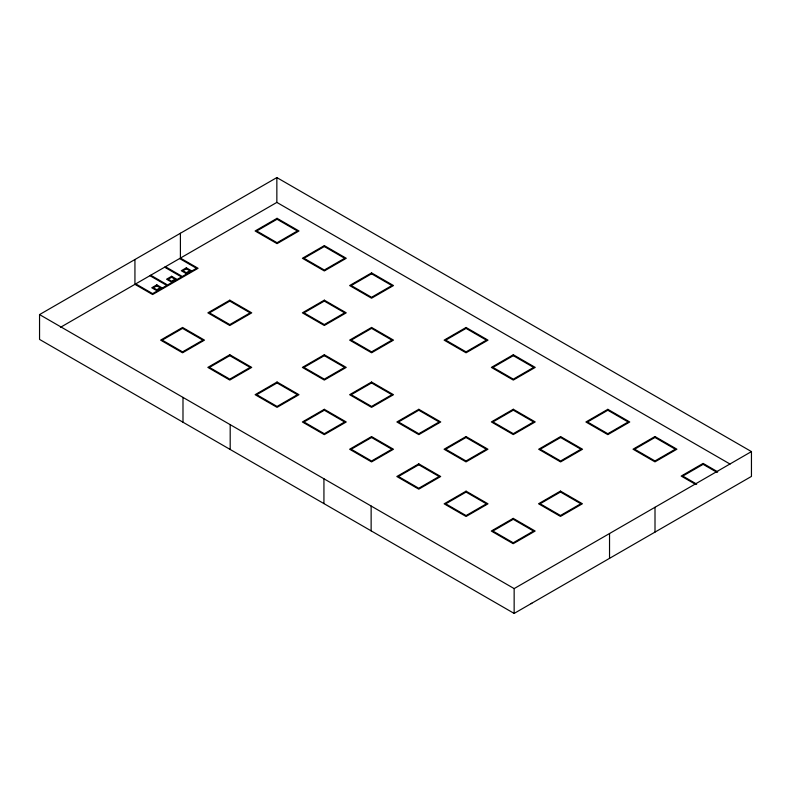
<?xml version="1.0" encoding="UTF-8"?>
<svg xmlns="http://www.w3.org/2000/svg" width="791" height="791" viewBox="0 0 791 791"><rect width="100%" height="100%" fill="white"/><g stroke="black" fill="none" stroke-linecap="round" stroke-linejoin="round"><path stroke-width="1.19" d="M39.55 314.591L276.85 177.579L751.45 451.592L751.45 476.409L514.15 613.42L39.55 339.408L39.55 314.591L514.15 588.593L751.45 451.592M60.423 327.355L276.85 202.407L730.073 464.07M531.868 603.236L531.028 603.671M717.744 471.851L703.12 463.407L681.18 476.073L695.813 484.517M717.032 472.365L703.12 464.337L682.791 476.073L696.703 484.112M179.606 258.548L196.484 268.287L182.306 276.474L165.438 266.725M164.637 267.19L181.505 276.939L167.583 284.968L150.715 275.228M149.914 275.693L166.782 285.432L152.614 293.619L135.736 283.88M655.007 507.268L655.007 532.086M609.535 533.529L609.535 558.347M514.15 588.593L514.15 613.42M371.137 506.032L371.137 530.85M323.934 478.773L323.934 503.59M276.85 177.579L276.85 202.407M230.191 424.658L230.191 449.476M182.988 397.398L182.988 422.216M180.407 233.266L180.407 258.084L198.086 268.287L152.614 294.549L134.935 284.335L134.935 259.517M156.826 284.849L151.763 287.776L156.826 290.692L161.888 287.776L156.826 284.849M171.627 276.296L166.565 279.223L171.627 282.15L176.69 279.223L171.627 276.296M186.35 267.813L181.287 270.74L186.35 273.656L191.412 270.74L186.35 267.813M156.826 285.828L153.424 287.795L156.796 289.743L160.197 287.776L156.826 285.828M171.627 277.275L168.226 279.243L171.598 281.191L174.999 279.223L171.627 277.275M186.35 268.792L182.948 270.759L186.32 272.707L189.721 270.74L186.35 268.792M277.058 218.316L255.117 230.982L277.058 243.648L298.988 230.982L277.058 218.316M277.058 219.245L256.719 230.982L277.058 242.728L297.386 230.982L277.058 219.245M182.553 327.464L160.613 340.13L182.553 352.796L204.493 340.13L182.553 327.464M229.805 300.185L207.865 312.85L229.805 325.516L251.746 312.85L229.805 300.185M324.33 245.615L302.389 258.281L324.33 270.947L346.27 258.281L324.33 245.615M182.553 328.394L162.214 340.13L182.553 351.876L202.882 340.13L182.553 328.394M229.805 301.114L209.477 312.85L229.805 324.587L250.144 312.85L229.805 301.114M324.33 246.535L303.991 258.281L324.33 270.018L344.668 258.281L324.33 246.535M229.786 354.734L207.845 367.4L229.786 380.066L251.726 367.4L229.786 354.734M324.31 300.165L302.37 312.831L324.31 325.496L346.25 312.831L324.31 300.165M371.562 272.885L349.622 285.551L371.562 298.217L393.503 285.551L371.562 272.885M229.786 355.663L209.447 367.4L229.786 379.146L250.114 367.4L229.786 355.663M324.31 301.084L303.981 312.831L324.31 324.567L344.649 312.831L324.31 301.084M371.562 273.805L351.224 285.551L371.562 297.287L391.891 285.551L371.562 273.805M277.058 382.023L255.117 394.689L277.058 407.355L298.988 394.689L277.058 382.023M324.31 354.744L302.37 367.41L324.31 380.075L346.24 367.41L324.31 354.744M371.582 327.454L349.642 340.12L371.582 352.786L393.513 340.12L371.582 327.454M277.058 382.953L256.719 394.689L277.058 406.436L297.386 394.689L277.058 382.953M324.31 355.673L303.971 367.41L324.31 379.146L344.639 367.41L324.31 355.673M371.582 328.374L351.244 340.12L371.582 351.857L391.911 340.12L371.582 328.374M324.31 409.313L302.37 421.979L324.31 434.645L346.25 421.979L324.31 409.313M371.562 382.033L349.622 394.699L371.562 407.355L393.503 394.699L371.562 382.033M466.057 327.474L444.127 340.14L466.057 352.806L487.998 340.14L466.057 327.474M324.31 410.232L303.971 421.979L324.31 433.715L344.649 421.979L324.31 410.232M371.562 382.953L351.234 394.699L371.562 406.436L391.901 394.699L371.562 382.953M466.057 328.394L445.728 340.14L466.057 351.876L486.396 340.14L466.057 328.394M371.552 436.583L349.622 449.248L371.552 461.914L393.493 449.248L371.552 436.583M418.805 409.303L396.874 421.969L418.805 434.635L440.745 421.969L418.805 409.303M513.31 354.744L491.369 367.41L513.31 380.075L535.24 367.41L513.31 354.744M371.552 437.512L351.224 449.248L371.552 460.995L391.891 449.248L371.552 437.512M418.805 410.232L398.476 421.969L418.805 433.715L439.143 421.969L418.805 410.232M513.31 355.673L492.971 367.41L513.31 379.156L533.638 367.41L513.31 355.673M418.765 463.842L396.825 476.508L418.765 489.174L440.696 476.508L418.765 463.842M466.018 436.563L444.077 449.229L466.018 461.895L487.948 449.229L466.018 436.563M513.29 409.263L491.349 421.929L513.29 434.595L535.22 421.929L513.29 409.263M418.765 464.762L398.427 476.508L418.765 488.245L439.094 476.508L418.765 464.762M466.018 437.482L445.679 449.229L466.018 460.965L486.346 449.229L466.018 437.482M513.29 410.193L492.951 421.929L513.29 433.676L533.618 421.929L513.29 410.193M466.077 491.162L444.137 503.827L466.077 516.483L488.007 503.827L466.077 491.162M560.601 436.583L538.661 449.248L560.601 461.914L582.542 449.248L560.601 436.583M607.824 409.323L585.894 421.989L607.824 434.645L629.765 421.989L607.824 409.323M466.077 492.081L445.738 503.827L466.077 515.564L486.406 503.827L466.077 492.081M560.601 437.512L540.263 449.248L560.601 460.985L580.94 449.248L560.601 437.512M607.824 410.242L587.495 421.989L607.824 433.725L628.163 421.989L607.824 410.242M513.221 518.372L491.28 531.038L513.221 543.704L535.151 531.038L513.221 518.372M560.473 491.092L538.533 503.758L560.473 516.424L582.413 503.758L560.473 491.092M654.968 436.533L633.037 449.199L654.968 461.865L676.908 449.199L654.968 436.533M513.221 519.301L492.882 531.038L513.221 542.784L533.549 531.038L513.221 519.301M560.473 492.022L540.134 503.758L560.473 515.495L580.802 503.758L560.473 492.022M654.968 437.463L634.639 449.199L654.968 460.945L675.306 449.199L654.968 437.463"/></g></svg>
